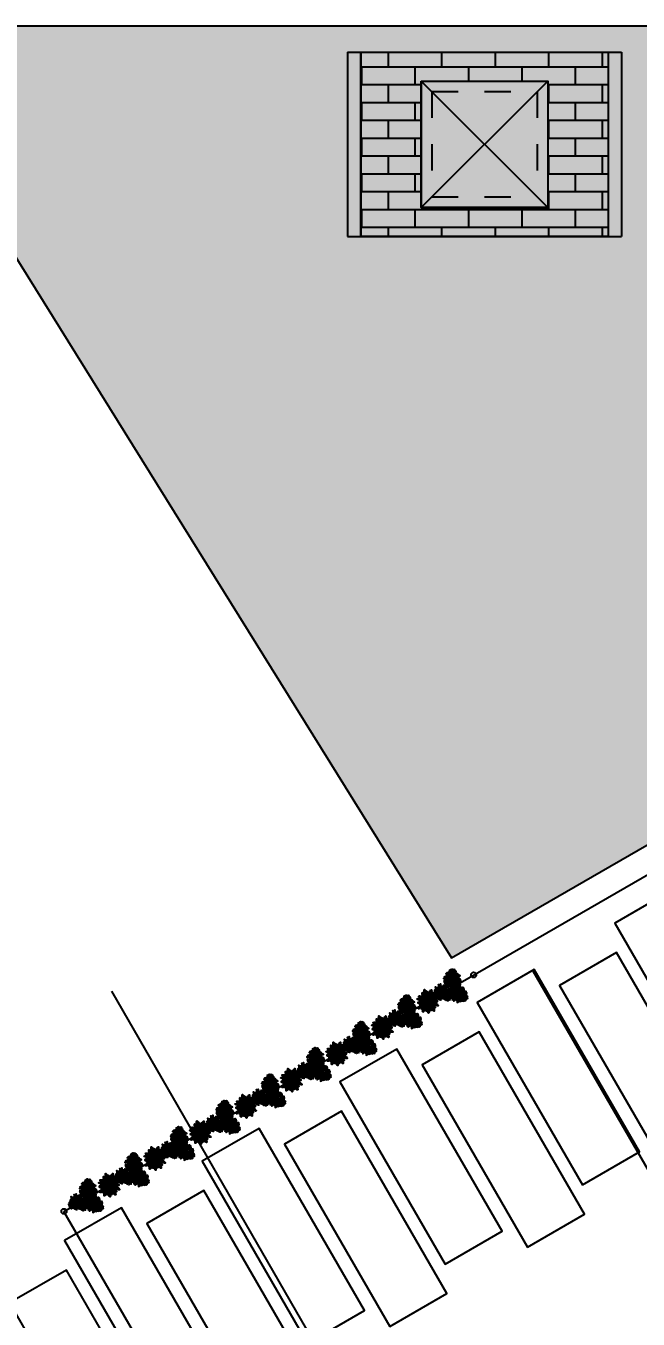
# Model space of a CAD drawing. Header units: metres. Extents: x 97 to 197, y 104 to 205.
# Drawn here: x 100.149 to 102.475, y 122.906 to 127.822 of the extents above; entities that cross this region are included whole.
import ezdxf

# ---------------------------------------------------------------- set-up
doc = ezdxf.new("R2010")
doc.units = ezdxf.units.M
for name, pattern in [('ACAD_ISO10W100', [18, 12, -3, 0, -3]), ('ACAD_ISO12W100', [21, 12, -3, 0, -3, 0, -3]), ('HIDDEN2', [0.1875, 0.125, -0.0625])]:
    doc.linetypes.add(name, pattern=pattern)
doc.layers.get('0').update_dxf_attribs({"plot": 0})
for name, color, linetype in [('1-ALV_CORTE', 5, 'Continuous'), ('10-PROJ_SUP', 2, 'ACAD_ISO12W100'), ('15-COTAS', 14, 'Continuous'), ('16-EIXOS', 253, 'ACAD_ISO10W100'), ('18-HATCH', 1, 'Continuous'), ('3-LAYOUT', 2, 'Continuous'), ('5-PISO', 1, 'Continuous'), ('6-VEGETAÇÃO', 104, 'Continuous'), ('7-PISO_INF', 253, 'Continuous')]:
    doc.layers.add(name, color=color, linetype=linetype)
doc.styles.get("Standard").update_dxf_attribs({"font": 'arial.ttf', "height": 2.5})
doc.dimstyles.new('COTA ANOTATIVA', dxfattribs={"dimtxt": 2.5, "dimasz": 2.5, "dimexe": 2, "dimexo": 1, "dimgap": 0.5, "dimtad": 1, "dimzin": 4, "dimdsep": 46, "dimtxsty": 'Standard', "dimblk": 'ARCHTICK', "dimcen": 1, "dimclrd": 256, "dimclre": 256, "dimclrt": 256, "dimazin": 0, "dimtfac": 1, "dimtofl": 0, "dimtmove": 1, "dimatfit": 3, "dimldrblk": 'DOT', "dimfxl": 2, "dimfxlon": 1, "dimtolj": 1, "dimtzin": 0, "dimarcsym": 0})

# ---------------------------------------------------------------- blocks, each defined once
blk = doc.blocks.new('*U83')
at = {"layer": '5-PISO', "ltscale": 0.1}
for points in [[(0.35, 0.025), (0.35, 0.275), (-0.45, 0.275), (-0.45, 0.025)], [(0.45, -0.275), (0.45, -0.025), (-0.35, -0.025), (-0.35, -0.275)]]:
    blk.add_lwpolyline(points, close=True, dxfattribs=at)
blk = doc.blocks.new('*U84')
at = {"layer": '5-PISO', "color": 0, "linetype": 'ByBlock', "lineweight": -2, "transparency": 16777216}
for p in [(0, 6.0341), (0, 5.4307), (0, 4.8273), (0, 4.2239), (0, 3.6205), (0, 3.0171), (0, 2.4137), (0, 1.8102), (0, 1.2068), (0, 0.6034), (0, 0)]:
    blk.add_blockref('*U83', p, dxfattribs=at)
blk = doc.blocks.new('*U85')
at = {"layer": '5-PISO', "ltscale": 0.1}
blk.add_circle((0.0563, 0), 0.01, dxfattribs=at)
blk = doc.blocks.new('*U86')
at = {"layer": '1-ALV_CORTE', "color": 0, "linetype": 'ByBlock', "lineweight": -2, "transparency": 16777216}
for p in [(0.4533, -3.7), (0.5531, -3.7), (0.6529, -3.7), (0.7527, -3.7), (0.8526, -3.7), (0.9524, -3.7), (1.0522, -3.7), (1.1521, -3.7), (1.2519, -3.7), (1.3517, -3.7), (1.4516, -3.7), (1.5514, -3.7), (1.6512, -3.7), (1.7511, -3.7), (1.8509, -3.7), (1.9507, -3.7), (2.0506, -3.7), (2.1504, -3.7), (2.2502, -3.7)]:
    blk.add_blockref('*U85', p, dxfattribs=at)
blk = doc.blocks.new('A$C5E6B4C6F')
at = {"layer": '6-VEGETAÇÃO', "color": 76}
for points in [[(0.357, 1.156, -2.032), (0.303, 1.302, -2.064), (0.415, 1.63, -2.175), (0.231, 1.292, -2.049)], [(0.595, 1.14, -2.069), (0.539, 1.339, -2.115), (0.629, 1.659, -2.22), (0.475, 1.345, -2.105)], [(0.708, 1.124, -2.084), (0.662, 1.376, -2.146), (0.747, 1.632, -2.233), (0.591, 1.377, -2.135)], [(1.482, 1.535, -2.067), (1.345, 1.656, -2.117), (1.097, 1.789, -2.205), (1.417, 1.703, -2.096)], [(1.557, 1.641, -2.048), (1.395, 1.82, -2.109), (1.136, 1.834, -2.194), (1.405, 1.9, -2.11)], [(1.207, 1.531, -0.981), (1.324, 1.574, -0.958), (1.424, 1.573, -1.089), (1.316, 1.62, -0.901)], [(1.617, 1.726, -2.033), (1.464, 1.918, -2.092), (1.33, 1.988, -2.139), (1.499, 1.959, -2.083)], [(1.395, 1.411, -2.091), (1.402, 1.411, -2.091), (1.64, 1.748, -2.031), (1.632, 1.748, -2.031)], [(1.678, 1.813, -2.089), (1.51, 1.965, -2.183), (1.405, 2.011, -2.201), (1.562, 1.992, -2.214)], [(1.556, 1.648, -2.048), (1.774, 1.585, -2.101), (1.908, 1.441, -2.163), (1.78, 1.66, -2.08)], [(1.721, 1.874, -2.146), (1.59, 2.021, -2.244), (1.711, 1.971, -2.224)], [(1.777, 1.953, -2.259), (1.674, 2.021, -2.303), (1.628, 2.076, -2.362), (1.733, 2.028, -2.352)], [(1.629, 1.743, -2.032), (1.782, 1.718, -2.064), (2.011, 1.456, -2.175), (1.809, 1.784, -2.049)], [(1.633, 1.748, -2.029), (1.64, 1.748, -2.029), (1.76, 1.917, -2.19), (1.752, 1.917, -2.19)], [(1.691, 1.821, -2.104), (1.846, 1.789, -2.2), (1.954, 1.636, -2.209), (1.866, 1.836, -2.236)], [(1.806, 1.994, -2.342), (1.736, 2.07, -2.421), (1.789, 2.063, -2.443)], [(1.752, 1.917, -2.19), (1.76, 1.917, -2.19), (1.824, 2.009, -2.376), (1.817, 2.009, -2.376)], [(1.778, 1.935, -2.243), (1.871, 1.881, -2.305), (1.934, 1.803, -2.299), (1.865, 1.938, -2.361)], [(1.807, 1.996, -2.35), (1.927, 1.923, -2.425), (1.888, 1.979, -2.436)], [(0.052, 1.184, -2.342), (0.02, 1.085, -2.421), (0, 1.135, -2.443)], [(0.049, 1.184, -2.35), (0.052, 1.325, -2.425), (0.023, 1.263, -2.436)], [(0.145, 1.176, -2.19), (0.152, 1.176, -2.19), (0.041, 1.186, -2.376), (0.033, 1.186, -2.376)], [(0.102, 1.18, -2.259), (0.094, 1.057, -2.303), (0.07, 0.989, -2.362), (0.058, 1.103, -2.352)], [(0.117, 1.189, -2.243), (0.117, 1.297, -2.305), (0.153, 1.391, -2.299), (0.07, 1.263, -2.361)], [(0.198, 1.171, -2.146), (0.136, 0.983, -2.244), (0.119, 1.114, -2.224)], [(0.351, 1.157, -2.029), (0.358, 1.157, -2.029), (0.152, 1.176, -2.19), (0.145, 1.176, -2.19)], [(0.259, 1.171, -2.104), (0.209, 1.321, -2.2), (0.288, 1.491, -2.209), (0.158, 1.315, -2.236)], [(0.272, 1.164, -2.089), (0.224, 0.942, -2.183), (0.237, 0.829, -2.201), (0.175, 0.974, -2.214)], [(0.379, 1.154, -2.033), (0.289, 0.926, -2.092), (0.295, 0.774, -2.139), (0.235, 0.936, -2.083)], [(0.481, 1.145, -2.048), (0.407, 0.915, -2.109), (0.525, 0.683, -2.194), (0.333, 0.884, -2.11)], [(0.762, 1.119, -2.091), (0.769, 1.119, -2.091), (0.359, 1.157, -2.031), (0.351, 1.157, -2.031)], [(0.475, 1.141, -2.048), (0.422, 1.361, -2.101), (0.479, 1.549, -2.163), (0.353, 1.329, -2.08)], [(0.611, 1.133, -2.067), (0.575, 0.954, -2.117), (0.583, 0.673, -2.205), (0.497, 0.993, -2.096)], [(0.796, 1.116, -2.149), (0.756, 1.287, -2.126), (0.781, 1.468, -2.215), (0.703, 1.281, -2.034)], [(1.196, 1.453, -1.072), (1.373, 1.5, -1.059), (1.421, 1.484, -1.129), (1.346, 1.542, -1.001)], [(1.502, 1.177, -1.5), (1.501, 1.373, -1.508), (1.382, 1.522, -1.658), (1.541, 1.415, -1.461)], [(1.395, 0.579, -2.067), (1.568, 0.638, -2.117), (1.807, 0.786, -2.205), (1.573, 0.551, -2.096)], [(1.426, 1.455, -2.084), (1.667, 1.369, -2.146), (1.847, 1.168, -2.233), (1.703, 1.43, -2.135)], [(1.496, 1.546, -2.069), (1.696, 1.494, -2.115), (1.929, 1.256, -2.22), (1.734, 1.547, -2.105)], [(1.567, 1.195, -1.421), (1.577, 1.394, -1.416), (1.543, 1.509, -1.462), (1.612, 1.399, -1.373)], [(1.582, 1.199, -1.406), (1.664, 1.106, -1.383), (1.707, 0.838, -1.514), (1.704, 1.13, -1.326)], [(1.652, 1.219, -1.388), (1.644, 1.403, -1.435), (1.609, 1.487, -1.463), (1.691, 1.394, -1.423)], [(1.354, 0.668, -2.084), (1.159, 0.502, -2.146), (0.894, 0.447, -2.233), (1.193, 0.441, -2.135)], [(1.397, 0.562, -2.069), (1.252, 0.414, -2.115), (0.93, 0.332, -2.22), (1.279, 0.356, -2.105)], [(1.502, 0.348, -2.032), (1.403, 0.228, -2.064), (1.062, 0.161, -2.175), (1.447, 0.171, -2.049)], [(1.456, 0.458, -2.048), (1.292, 0.302, -2.101), (1.1, 0.258, -2.163), (1.354, 0.259, -2.08)], [(1.538, 0.256, -2.104), (1.433, 0.138, -2.2), (1.246, 0.121, -2.209), (1.463, 0.097, -2.236)], [(1.331, 0.717, -2.091), (1.339, 0.717, -2.091), (1.511, 0.343, -2.031), (1.504, 0.343, -2.031)], [(1.593, 0.124, -2.243), (1.5, 0.07, -2.305), (1.4, 0.054, -2.299), (1.552, 0.046, -2.361)], [(1.449, 0.461, -2.048), (1.685, 0.512, -2.109), (1.827, 0.73, -2.194), (1.749, 0.463, -2.11)], [(1.492, 0.368, -2.033), (1.735, 0.404, -2.092), (1.863, 0.485, -2.139), (1.753, 0.353, -2.083)], [(1.504, 0.342, -2.029), (1.511, 0.342, -2.029), (1.598, 0.154, -2.19), (1.591, 0.154, -2.19)], [(1.631, 0.067, -2.35), (1.508, 0, -2.425), (1.576, 0.006, -2.436)], [(1.537, 0.27, -2.089), (1.753, 0.34, -2.183), (1.845, 0.408, -2.201), (1.75, 0.282, -2.214)], [(1.568, 0.203, -2.146), (1.762, 0.243, -2.244), (1.657, 0.163, -2.224)], [(1.591, 0.154, -2.19), (1.598, 0.154, -2.19), (1.645, 0.053, -2.376), (1.638, 0.053, -2.376)], [(1.609, 0.115, -2.259), (1.719, 0.17, -2.303), (1.79, 0.183, -2.362), (1.697, 0.116, -2.352)], [(1.63, 0.07, -2.342), (1.731, 0.092, -2.421), (1.698, 0.049, -2.443)]]:
    blk.add_3dface(points, dxfattribs=at)
at = {"layer": '6-VEGETAÇÃO'}
for points in [[(1.199, 1.449, -1.075), (1.016, 1.518, -1.083), (0.994, 1.522, -1.233), (1.09, 1.57, -1.036)], [(1.206, 1.516, -0.996), (1.024, 1.596, -0.991), (1.003, 1.606, -1.037), (1.032, 1.631, -0.948)], [(1.214, 1.604, -0.963), (1.039, 1.663, -1.01), (1.047, 1.66, -1.038), (1.065, 1.703, -0.998)], [(1.372, 1.379, -2.153), (1.289, 1.475, -2.153), (1.073, 1.642, -2.248), (1.268, 1.547, -2.101)], [(1.23, 1.762, -0.967), (1.133, 1.78, -1), (1.08, 1.812, -1.029), (1.171, 1.816, -1.007)], [(1.41, 1.433, -2.085), (1.238, 1.599, -2.149), (1.14, 1.664, -2.184), (1.367, 1.566, -2.106)], [(1.235, 1.816, -0.991), (1.158, 1.859, -1.031), (1.199, 1.877, -1.03)], [(1.208, 1.535, -0.975), (1.215, 1.535, -0.975), (1.233, 1.716, -0.948), (1.226, 1.716, -0.948)], [(1.22, 1.616, -0.965), (1.342, 1.671, -0.989), (1.417, 1.659, -1.037), (1.338, 1.715, -0.98)], [(1.226, 1.716, -0.948), (1.233, 1.716, -0.948), (1.245, 1.837, -1.002), (1.238, 1.837, -1.002)], [(1.237, 1.748, -0.966), (1.325, 1.761, -1.002), (1.351, 1.746, -1.016), (1.299, 1.807, -1.012)], [(0.673, 0.657, -1.391), (0.599, 0.707, -1.427), (0.563, 0.778, -1.441), (0.587, 0.655, -1.437)], [(0.841, 0.796, -1.406), (0.726, 0.843, -1.383), (0.569, 1.065, -1.514), (0.701, 0.804, -1.326)], [(0.775, 0.742, -1.39), (0.647, 0.784, -1.414), (0.584, 0.917, -1.462), (0.621, 0.749, -1.405)], [(0.735, 1.122, -2.085), (0.678, 0.89, -2.149), (0.67, 0.773, -2.184), (0.642, 1.017, -2.106)], [(0.955, 0.903, -1.59), (0.806, 0.977, -1.573), (0.644, 1.183, -1.686), (0.774, 0.949, -1.523)], [(0.903, 0.846, -1.497), (0.741, 0.931, -1.484), (0.648, 1.055, -1.554), (0.731, 0.882, -1.426)], [(0.839, 0.794, -1.4), (0.846, 0.794, -1.4), (0.71, 0.672, -1.373), (0.703, 0.672, -1.373)], [(0.801, 1.116, -2.153), (0.759, 0.996, -2.153), (0.723, 0.725, -2.248), (0.708, 0.941, -2.101)], [(1.014, 0.95, -1.677), (0.836, 1.056, -1.674), (0.712, 1.227, -1.775), (0.805, 1.022, -1.619)], [(1.072, 1.091, -2.61), (1.08, 1.091, -2.61), (0.769, 1.119, -2.09), (0.762, 1.119, -2.09)], [(0.881, 1.108, -2.288), (0.835, 1.005, -2.271), (0.803, 0.803, -2.333), (0.797, 1.025, -2.198)], [(0.876, 1.104, -2.283), (0.841, 1.252, -2.262), (0.872, 1.481, -2.373), (0.804, 1.331, -2.219)], [(1.048, 0.981, -1.78), (0.935, 1.058, -1.728), (0.826, 1.156, -1.795), (0.93, 1.042, -1.629)], [(1.069, 0.994, -1.927), (0.971, 1.061, -1.881), (0.833, 1.185, -1.964), (0.915, 1.092, -1.822)], [(1.041, 0.974, -1.717), (1.049, 0.974, -1.717), (0.846, 0.794, -1.401), (0.839, 0.794, -1.401)], [(0.853, 0.806, -1.421), (0.932, 0.624, -1.416), (1.014, 0.536, -1.462), (0.903, 0.604, -1.373)], [(0.954, 1.101, -2.41), (0.9, 0.999, -2.381), (0.862, 0.841, -2.408), (0.863, 1.008, -2.316)], [(0.949, 1.102, -2.406), (0.922, 1.223, -2.391), (0.948, 1.371, -2.474), (0.888, 1.232, -2.335)], [(0.903, 0.851, -1.5), (0.99, 0.676, -1.508), (1.164, 0.595, -1.658), (0.973, 0.621, -1.461)], [(1.082, 1.011, -2.061), (1.002, 1.066, -2.026), (0.914, 1.148, -2.092), (0.991, 1.062, -1.964)], [(1.191, 1.364, -1.175), (1.049, 1.403, -1.197), (0.924, 1.423, -1.28), (1.079, 1.451, -1.128)], [(1.18, 1.253, -1.362), (1.084, 1.284, -1.342), (0.937, 1.329, -1.4), (1.039, 1.307, -1.275)], [(1.287, 0.824, -2.283), (1.176, 0.719, -2.262), (0.963, 0.632, -2.373), (1.127, 0.648, -2.219)], [(0.967, 0.908, -1.6), (1.045, 0.782, -1.622), (1.195, 0.618, -1.705), (0.99, 0.768, -1.553)], [(1.183, 1.282, -1.27), (0.999, 1.341, -1.291), (0.973, 1.349, -1.318), (1.1, 1.353, -1.229)], [(1.178, 1.229, -1.509), (1.095, 1.259, -1.473), (1.001, 1.293, -1.507), (1.108, 1.268, -1.395)], [(1.252, 0.888, -2.406), (1.161, 0.804, -2.391), (1.019, 0.752, -2.474), (1.171, 0.77, -2.335)], [(1.028, 0.962, -1.695), (1.124, 0.795, -1.716), (1.182, 0.721, -1.743), (1.041, 0.854, -1.654)], [(1.175, 1.208, -1.643), (1.093, 1.24, -1.593), (1.034, 1.269, -1.595), (1.098, 1.25, -1.522)], [(1.109, 1.035, -2.285), (1.117, 1.035, -2.285), (1.049, 0.974, -1.717), (1.041, 0.974, -1.717)], [(1.05, 0.982, -1.787), (1.1, 0.895, -1.767), (1.222, 0.711, -1.825), (1.117, 0.847, -1.7)], [(1.068, 0.998, -1.934), (1.109, 0.92, -1.898), (1.199, 0.782, -1.932), (1.093, 0.923, -1.82)], [(1.072, 1.091, -2.61), (1.08, 1.091, -2.61), (1.17, 1.082, -3.235), (1.163, 1.082, -3.235)], [(1.084, 1.012, -2.068), (1.123, 0.933, -2.018), (1.192, 0.821, -2.02), (1.112, 0.929, -1.947)], [(1.325, 1.313, -2.288), (1.259, 1.405, -2.271), (1.1, 1.534, -2.333), (1.296, 1.428, -2.198)], [(1.283, 1.253, -2.41), (1.221, 1.351, -2.381), (1.104, 1.463, -2.408), (1.248, 1.379, -2.316)], [(1.109, 1.035, -2.285), (1.117, 1.035, -2.285), (1.172, 1.084, -2.985), (1.164, 1.084, -2.985)], [(1.215, 1.156, -2.61), (1.222, 1.156, -2.61), (1.17, 1.082, -3.235), (1.163, 1.082, -3.235)], [(1.2, 1, -2.61), (1.208, 1, -2.61), (1.17, 1.082, -3.235), (1.163, 1.082, -3.235)], [(1.236, 1.104, -2.285), (1.243, 1.104, -2.285), (1.172, 1.084, -2.985), (1.164, 1.084, -2.985)], [(1.172, 1.174, -1.86), (1.18, 1.174, -1.86), (1.172, 1.1, -2.56), (1.165, 1.1, -2.56)], [(1.172, 1.174, -1.86), (1.18, 1.174, -1.86), (1.189, 1.265, -1.292), (1.181, 1.265, -1.292)], [(1.174, 1.231, -1.502), (1.225, 1.249, -1.456), (1.41, 1.25, -1.539), (1.287, 1.263, -1.397)], [(1.176, 1.21, -1.636), (1.205, 1.224, -1.601), (1.326, 1.223, -1.667), (1.211, 1.234, -1.539)], [(1.18, 1.255, -1.355), (1.249, 1.275, -1.303), (1.396, 1.276, -1.37), (1.242, 1.29, -1.204)], [(1.181, 1.265, -1.292), (1.189, 1.265, -1.292), (1.215, 1.535, -0.976), (1.208, 1.535, -0.976)], [(1.185, 1.3, -1.252), (1.387, 1.343, -1.249), (1.49, 1.314, -1.35), (1.387, 1.39, -1.194)], [(1.196, 1.375, -1.165), (1.356, 1.422, -1.148), (1.511, 1.392, -1.261), (1.36, 1.464, -1.098)], [(1.2, 1, -2.61), (1.208, 1, -2.61), (1.339, 0.717, -2.09), (1.331, 0.717, -2.09)], [(1.215, 1.156, -2.61), (1.222, 1.156, -2.61), (1.402, 1.411, -2.09), (1.395, 1.411, -2.09)], [(1.236, 1.104, -2.285), (1.243, 1.104, -2.285), (1.331, 1.128, -1.717), (1.324, 1.128, -1.717)], [(1.25, 0.893, -2.41), (1.366, 0.897, -2.381), (1.522, 0.943, -2.408), (1.377, 0.861, -2.316)], [(1.269, 1.113, -2.068), (1.269, 1.202, -2.018), (1.257, 1.332, -2.02), (1.28, 1.2, -1.947)], [(1.289, 1.119, -1.934), (1.287, 1.207, -1.898), (1.267, 1.371, -1.932), (1.3, 1.197, -1.82)], [(1.271, 1.114, -2.061), (1.318, 1.029, -2.026), (1.361, 0.916, -2.092), (1.33, 1.027, -1.964)], [(1.312, 1.125, -1.787), (1.306, 1.226, -1.767), (1.278, 1.444, -1.825), (1.313, 1.276, -1.7)], [(1.281, 0.826, -2.288), (1.393, 0.838, -2.271), (1.584, 0.911, -2.333), (1.395, 0.794, -2.198)], [(1.286, 1.257, -2.406), (1.405, 1.22, -2.391), (1.52, 1.124, -2.474), (1.429, 1.246, -2.335)], [(1.29, 1.123, -1.927), (1.348, 1.019, -1.881), (1.417, 0.847, -1.964), (1.384, 0.967, -1.822)], [(1.341, 1.133, -1.695), (1.329, 1.325, -1.716), (1.31, 1.418, -1.743), (1.377, 1.236, -1.654)], [(1.315, 1.126, -1.78), (1.381, 1.006, -1.728), (1.435, 0.87, -1.795), (1.393, 1.018, -1.629)], [(1.315, 0.753, -2.153), (1.439, 0.777, -2.153), (1.692, 0.881, -2.248), (1.512, 0.759, -2.101)], [(1.324, 1.32, -2.283), (1.47, 1.276, -2.262), (1.653, 1.135, -2.373), (1.557, 1.269, -2.219)], [(1.324, 1.128, -1.717), (1.331, 1.128, -1.717), (1.593, 1.2, -1.401), (1.585, 1.2, -1.401)], [(1.343, 0.692, -2.085), (1.572, 0.759, -2.149), (1.677, 0.811, -2.184), (1.479, 0.664, -2.106)], [(1.42, 1.155, -1.6), (1.405, 1.302, -1.622), (1.344, 1.516, -1.705), (1.461, 1.291, -1.553)], [(1.358, 1.138, -1.677), (1.471, 0.964, -1.674), (1.506, 0.756, -1.775), (1.514, 0.981, -1.619)], [(1.375, 1.383, -2.149), (1.543, 1.333, -2.126), (1.687, 1.221, -2.215), (1.565, 1.381, -2.034)], [(1.432, 1.154, -1.59), (1.533, 1.021, -1.573), (1.587, 0.765, -1.686), (1.574, 1.032, -1.523)], [(1.505, 1.182, -1.497), (1.612, 1.034, -1.484), (1.64, 0.882, -1.554), (1.642, 1.074, -1.426)], [(1.585, 1.2, -1.4), (1.593, 1.2, -1.4), (1.768, 1.249, -1.373), (1.761, 1.249, -1.373)], [(1.666, 1.218, -1.39), (1.761, 1.124, -1.414), (1.759, 0.977, -1.462), (1.801, 1.144, -1.405)], [(1.715, 1.236, -1.379), (1.726, 1.399, -1.416), (1.768, 1.304, -1.384)], [(1.761, 1.249, -1.373), (1.768, 1.249, -1.373), (1.886, 1.281, -1.427), (1.878, 1.281, -1.427)], [(1.805, 1.261, -1.392), (1.787, 1.358, -1.425), (1.798, 1.419, -1.454), (1.834, 1.335, -1.432)], [(1.795, 1.249, -1.391), (1.838, 1.172, -1.427), (1.839, 1.092, -1.441), (1.872, 1.213, -1.437)], [(1.858, 1.276, -1.416), (1.87, 1.363, -1.456), (1.902, 1.332, -1.455)], [(1.862, 1.277, -1.42), (1.915, 1.175, -1.465), (1.92, 1.23, -1.458)], [(0.625, 0.603, -1.42), (0.532, 0.67, -1.465), (0.552, 0.619, -1.458)], [(0.703, 0.673, -1.373), (0.71, 0.673, -1.373), (0.619, 0.591, -1.427), (0.612, 0.591, -1.427)], [(0.628, 0.605, -1.416), (0.656, 0.522, -1.456), (0.614, 0.535, -1.455)], [(0.668, 0.642, -1.392), (0.728, 0.563, -1.425), (0.745, 0.503, -1.454), (0.675, 0.562, -1.432)], [(0.738, 0.704, -1.379), (0.8, 0.553, -1.416), (0.721, 0.619, -1.384)], [(0.787, 0.747, -1.388), (0.876, 0.585, -1.435), (0.944, 0.526, -1.463), (0.829, 0.573, -1.423)], [(1.317, 0.748, -2.149), (1.189, 0.628, -2.126), (1.02, 0.559, -2.215), (1.22, 0.585, -2.034)]]:
    blk.add_3dface(points, dxfattribs=at)
blk = doc.blocks.new('A$C67B00017')
at = {"layer": '6-VEGETAÇÃO', "color": 153}
for p, q in [((0.3, 1.71), (0.23, 1.68)), ((0.26, 1.79), (0.29, 1.73)), ((0.35, 1.67), (0.27, 1.63)), ((0.31, 1.78), (0.36, 1.69)), ((0.42, 1.62), (0.31, 1.58)), ((0.33, 1.49), (0.38, 1.43)), ((0.4, 1.39), (0.33, 1.34)), ((0.46, 1.59), (0.35, 1.54)), ((0.37, 1.75), (0.43, 1.64)), ((0.48, 1.36), (0.38, 1.3)), ((0.4, 1.49), (0.48, 1.39)), ((0.45, 1.7), (0.47, 1.6)), ((0.57, 1.32), (0.45, 1.24)), ((0.48, 1.47), (0.58, 1.34)), ((0.5, 1.63), (0.49, 1.57)), ((0.6, 1.72), (0.51, 1.72)), ((0.64, 1.29), (0.51, 1.2)), ((0.53, 1.58), (0.53, 1.55)), ((0.66, 1.66), (0.54, 1.65)), ((0.72, 1.58), (0.57, 1.56)), ((0.58, 1.84), (0.6, 1.76)), ((0.66, 2.05), (0.59, 2.06)), ((0.59, 1.43), (0.64, 1.31)), ((0.69, 1.99), (0.6, 2)), ((0.72, 1.91), (0.61, 1.93)), ((0.76, 1.52), (0.61, 1.5)), ((0.74, 1.86), (0.62, 1.87)), ((0.65, 1.81), (0.67, 1.68)), ((0.66, 2.14), (0.66, 2.08)), ((0.78, 1.48), (0.68, 1.45)), ((0.68, 1.36), (0.68, 1.28)), ((0.7, 2.1), (0.7, 2)), ((0.71, 1.75), (0.74, 1.59)), ((0.73, 1.3), (0.73, 1.26)), ((0.74, 2.05), (0.74, 1.92)), ((0.81, 1.43), (0.74, 1.41)), ((0.79, 1.97), (0.75, 1.87)), ((0.8, 1.88), (0.77, 1.84)), ((0.78, 1.66), (0.77, 1.53)), ((0.8, 1.82), (0.78, 1.8)), ((0.83, 1.56), (0.8, 1.49)), ((0.96, 1.73), (0.82, 1.78)), ((0.97, 1.66), (0.82, 1.71)), ((0.88, 1.41), (0.82, 1.4)), ((0.94, 1.83), (0.83, 1.88)), ((0.84, 1.48), (0.83, 1.45)), ((0.93, 1.91), (0.84, 1.95)), ((0.91, 1.37), (0.84, 1.36)), ((0.94, 1.31), (0.85, 1.31)), ((0.87, 1.48), (0.88, 1.43)), ((0.97, 1.27), (0.87, 1.27)), ((0.91, 1.46), (0.92, 1.38)), ((0.96, 2.03), (0.94, 1.95)), ((0.94, 1.42), (0.96, 1.32)), ((1, 1.97), (0.97, 1.84)), ((1.03, 1.89), (0.98, 1.74)), ((1.06, 1.77), (0.98, 1.67)), ((0.99, 1.36), (0.98, 1.28)), ((1.05, 1.66), (0.99, 1.62)), ((1.02, 1.59), (0.99, 1.56)), ((1.01, 1.3), (0.99, 1.26)), ((1.09, 1.37), (1.01, 1.42)), ((1.12, 1.97), (1.02, 2.04)), ((1.09, 1.41), (1.02, 1.47)), ((1.13, 2.03), (1.03, 2.09)), ((1.1, 1.47), (1.05, 1.52)), ((1.13, 2.11), (1.06, 2.16)), ((1.13, 2.17), (1.07, 2.22)), ((1.11, 1.53), (1.07, 1.56)), ((1.11, 1.32), (1.08, 1.31)), ((1.13, 1.36), (1.09, 1.34)), ((1.16, 1.42), (1.1, 1.37)), ((1.17, 1.49), (1.11, 1.41)), ((1.15, 1.91), (1.12, 1.89)), ((1.15, 1.59), (1.12, 1.54)), ((1.16, 1.54), (1.12, 1.48)), ((1.21, 2.04), (1.13, 1.97)), ((1.18, 1.96), (1.13, 1.94)), ((1.21, 2.14), (1.14, 2.03)), ((1.14, 1.81), (1.21, 1.69)), ((1.18, 2.25), (1.15, 2.2)), ((1.2, 2.2), (1.15, 2.11)), ((1.15, 1.69), (1.2, 1.65)), ((1.16, 1.62), (1.19, 1.59)), ((1.17, 1.92), (1.21, 1.76)), ((1.2, 1.99), (1.23, 1.87)), ((1.22, 1.68), (1.37, 1.73)), ((1.23, 1.76), (1.37, 1.8)), ((1.24, 2.05), (1.26, 1.97)), ((1.25, 1.86), (1.37, 1.9)), ((1.28, 1.94), (1.36, 1.97)), ((1.28, 1.5), (1.29, 1.46)), ((1.3, 1.57), (1.33, 1.5)), ((1.31, 1.44), (1.37, 1.42)), ((1.34, 1.49), (1.44, 1.45)), ((1.36, 1.67), (1.36, 1.54)), ((1.37, 1.53), (1.52, 1.49)), ((1.44, 1.76), (1.4, 1.6)), ((1.41, 1.58), (1.56, 1.55)), ((1.48, 1.9), (1.42, 2)), ((1.48, 1.83), (1.45, 1.83)), ((1.51, 1.94), (1.46, 2.04)), ((1.51, 1.8), (1.47, 1.68)), ((1.53, 1.86), (1.48, 1.86)), ((1.48, 1.66), (1.6, 1.64)), ((1.6, 1.92), (1.5, 1.89)), ((1.56, 2.01), (1.51, 2.09)), ((1.51, 1.41), (1.52, 1.37)), ((1.64, 2), (1.53, 1.94)), ((1.53, 1.35), (1.59, 1.32)), ((1.54, 1.72), (1.63, 1.7)), ((1.54, 1.48), (1.55, 1.41)), ((1.59, 2.07), (1.55, 2.14)), ((1.57, 1.83), (1.55, 1.76)), ((1.57, 1.4), (1.66, 1.34)), ((1.66, 2.07), (1.58, 2.01)), ((1.6, 1.57), (1.59, 1.44)), ((1.6, 1.43), (1.74, 1.38)), ((1.67, 2.12), (1.61, 2.09)), ((1.69, 1.65), (1.64, 1.5)), ((1.65, 1.48), (1.79, 1.43)), ((1.77, 1.69), (1.72, 1.57)), ((1.73, 1.55), (1.84, 1.51)), ((1.75, 1.27), (1.73, 1.29)), ((1.81, 1.25), (1.77, 1.3)), ((1.79, 1.6), (1.88, 1.57)), ((1.84, 1.71), (1.8, 1.63)), ((1.8, 1.31), (1.84, 1.43)), ((1.89, 1.25), (1.8, 1.3)), ((1.85, 1.32), (1.89, 1.43)), ((1.98, 1.27), (1.86, 1.3)), ((1.94, 1.34), (1.96, 1.43)), ((2.04, 1.3), (1.94, 1.32)), ((2, 1.36), (2.02, 1.42)), ((2.09, 1.33), (2.03, 1.35)), ((0.09, 1.2), (0.15, 1.17)), ((0.17, 1.15), (0.13, 1.1)), ((0.15, 1.22), (0.23, 1.17)), ((0.24, 1.15), (0.18, 1.07)), ((0.21, 1.23), (0.32, 1.16)), ((0.32, 1.14), (0.25, 1.05)), ((0.3, 1.22), (0.37, 1.14)), ((0.37, 1.13), (0.3, 1.03)), ((0.43, 0.86), (0.35, 0.9)), ((0.37, 0.76), (0.42, 0.82)), ((0.39, 1.19), (0.41, 1.14)), ((0.51, 0.9), (0.4, 0.95)), ((0.44, 1.16), (0.45, 1.13)), ((0.44, 0.77), (0.51, 0.87)), ((0.6, 0.95), (0.47, 1.02)), ((0.48, 0.6), (0.56, 0.62)), ((0.51, 0.66), (0.64, 0.69)), ((0.66, 0.99), (0.52, 1.07)), ((0.52, 0.79), (0.61, 0.93)), ((0.57, 0.73), (0.73, 0.75)), ((0.68, 1.26), (0.6, 1.19)), ((0.6, 0.62), (0.6, 0.53)), ((0.69, 1.02), (0.61, 1.09)), ((0.62, 0.85), (0.66, 0.97)), ((0.66, 0.8), (0.79, 0.79)), ((0.66, 0.67), (0.67, 0.56)), ((0.73, 0.25), (0.66, 0.24)), ((0.78, 0.39), (0.67, 0.37)), ((0.76, 0.31), (0.67, 0.3)), ((0.73, 1.24), (0.68, 1.19)), ((0.74, 1.05), (0.68, 1.09)), ((0.8, 0.44), (0.68, 0.42)), ((0.7, 0.93), (0.7, 1)), ((0.75, 0.99), (0.74, 1.03)), ((0.74, 0.74), (0.76, 0.59)), ((0.74, 0.16), (0.74, 0.22)), ((0.76, 0.84), (0.83, 0.82)), ((0.78, 0.2), (0.77, 0.3)), ((0.85, 0.96), (0.8, 0.97)), ((0.8, 0.78), (0.82, 0.63)), ((0.82, 0.26), (0.8, 0.38)), ((0.85, 0.34), (0.81, 0.44)), ((0.89, 1), (0.82, 1.01)), ((0.86, 0.43), (0.82, 0.47)), ((0.85, 0.49), (0.83, 0.51)), ((0.93, 1.05), (0.84, 1.06)), ((0.84, 0.89), (0.85, 0.94)), ((0.84, 0.86), (0.87, 0.85)), ((0.84, 0.8), (0.87, 0.7)), ((0.96, 1.08), (0.87, 1.1)), ((0.88, 0.91), (0.9, 0.98)), ((0.89, 0.83), (0.91, 0.76)), ((1.04, 0.66), (0.91, 0.58)), ((0.92, 0.94), (0.94, 1.04)), ((1.04, 0.59), (0.92, 0.51)), ((1.05, 0.48), (0.94, 0.42)), ((0.97, 0.99), (0.96, 1.07)), ((1.04, 0.4), (0.96, 0.35)), ((1, 1.05), (0.98, 1.1)), ((1.01, 1.1), (1, 1.12)), ((1.02, 1.25), (1.01, 1.23)), ((1.05, 1.04), (1.09, 1.07)), ((1.05, 0.97), (1.09, 1.04)), ((1.09, 0.74), (1.05, 0.76)), ((1.06, 0.9), (1.09, 0.99)), ((1.12, 0.67), (1.06, 0.7)), ((1.15, 0.56), (1.06, 0.65)), ((1.09, 0.29), (1.06, 0.37)), ((1.07, 1.08), (1.09, 1.1)), ((1.14, 0.44), (1.07, 0.58)), ((1.12, 0.36), (1.07, 0.47)), ((1.08, 0.85), (1.1, 0.93)), ((1.1, 1.04), (1.19, 1.01)), ((1.11, 1), (1.19, 0.96)), ((1.11, 0.81), (1.12, 0.86)), ((1.12, 0.93), (1.19, 0.91)), ((1.13, 0.88), (1.18, 0.86)), ((1.17, 0.29), (1.24, 0.37)), ((1.19, 1.15), (1.18, 1.17)), ((1.18, 0.2), (1.23, 0.31)), ((1.19, 0.38), (1.24, 0.41)), ((1.19, 0.14), (1.23, 0.23)), ((1.22, 1.12), (1.21, 1.16)), ((1.21, 0.43), (1.24, 0.45)), ((1.22, 0.09), (1.24, 0.14)), ((1.23, 0.72), (1.25, 0.76)), ((1.24, 1.16), (1.31, 1.23)), ((1.28, 1.08), (1.24, 1.15)), ((1.25, 0.65), (1.28, 0.72)), ((1.25, 0.37), (1.36, 0.32)), ((1.25, 0.32), (1.35, 0.26)), ((1.25, 0.23), (1.33, 0.19)), ((1.26, 0.78), (1.33, 0.8)), ((1.26, 0.17), (1.32, 0.13)), ((1.3, 0.73), (1.4, 0.76)), ((1.3, 0.55), (1.31, 0.68)), ((1.32, 0.69), (1.47, 0.71)), ((1.34, 1.13), (1.4, 1.17)), ((1.4, 1.06), (1.34, 1.11)), ((1.37, 0.46), (1.34, 0.62)), ((1.36, 0.63), (1.51, 0.65)), ((1.39, 1.11), (1.44, 1.15)), ((1.44, 1.06), (1.41, 1.1)), ((1.44, 0.41), (1.41, 0.53)), ((1.43, 0.55), (1.54, 0.57)), ((1.48, 0.49), (1.57, 0.5)), ((1.5, 0.37), (1.48, 0.45)), ((1.52, 0.95), (1.49, 0.92)), ((1.6, 0.95), (1.54, 0.91)), ((1.58, 1.08), (1.57, 1.11)), ((1.58, 0.88), (1.59, 0.72)), ((1.71, 0.93), (1.59, 0.89)), ((1.61, 0.59), (1.62, 0.62)), ((1.65, 1.04), (1.62, 1.1)), ((1.62, 0.53), (1.64, 0.58)), ((1.64, 0.85), (1.66, 0.7)), ((1.82, 0.88), (1.65, 0.87)), ((1.65, 0.45), (1.66, 0.55)), ((1.66, 1.12), (1.75, 1.24)), ((1.76, 1), (1.67, 1.1)), ((1.67, 0.56), (1.79, 0.57)), ((1.71, 0.38), (1.69, 0.5)), ((1.7, 0.52), (1.82, 0.53)), ((1.74, 1.11), (1.82, 1.23)), ((1.88, 1), (1.74, 1.08)), ((1.74, 0.81), (1.75, 0.69)), ((1.76, 0.33), (1.74, 0.43)), ((1.75, 0.45), (1.84, 0.46)), ((1.88, 0.83), (1.76, 0.83)), ((1.79, 0.4), (1.86, 0.4)), ((1.8, 0.31), (1.79, 0.37)), ((1.81, 0.77), (1.83, 0.68)), ((1.84, 1.1), (1.9, 1.2)), ((1.96, 1.02), (1.85, 1.08)), ((1.93, 0.78), (1.85, 0.78)), ((1.92, 1.1), (1.98, 1.18)), ((2.03, 1.04), (1.95, 1.08))]:
    blk.add_line(p, q, dxfattribs=at)
at = {"layer": '6-VEGETAÇÃO', "color": 210}
blk.add_line((1.13, 1.24), (1.25, 1.34), dxfattribs=at)
at = {"layer": '6-VEGETAÇÃO', "color": 253}
for p, q in [((1.28, 1.15), (1.35, 1.21)), ((1.35, 1.06), (1.28, 1.13))]:
    blk.add_line(p, q, dxfattribs=at)
at = {"layer": '6-VEGETAÇÃO', "color": 153}
for points in [[(0.56, 1.49), (0.38, 1.52), (0.17, 1.75), (0.15, 1.78), (0.39, 1.76), (0.56, 1.54), (0.59, 1.48)], [(0.79, 1.2), (0.56, 1.18), (0.23, 1.42), (0.2, 1.44), (0.5, 1.49), (0.77, 1.25), (0.83, 1.19)], [(0.56, 1.5), (0.37, 1.67), (0.17, 1.79)], [(0.22, 1.75), (0.19, 1.74)], [(0.23, 1.77), (0.22, 1.79)], [(0.79, 1.22), (0.5, 1.37), (0.23, 1.46)], [(0.29, 1.43), (0.26, 1.41)], [(0.3, 1.45), (0.28, 1.48)], [(0.84, 1.37), (0.64, 1.46), (0.46, 1.83), (0.45, 1.86), (0.73, 1.76), (0.86, 1.42), (0.89, 1.34)], [(0.85, 1.38), (0.68, 1.65), (0.48, 1.87)], [(0.52, 1.81), (0.49, 1.81)], [(0.55, 1.82), (0.54, 1.86)], [(0.78, 1.73), (0.64, 1.84), (0.57, 2.15), (0.56, 2.18), (0.76, 2.05), (0.8, 1.77), (0.81, 1.71)], [(0.61, 2.13), (0.58, 2.13)], [(0.79, 1.74), (0.7, 1.98), (0.59, 2.18)], [(0.63, 2.13), (0.63, 2.16)], [(0.97, 1.48), (0.83, 1.67), (0.85, 2.07), (0.86, 2.11), (1.06, 1.88), (1.01, 1.53), (1, 1.44)], [(1.02, 1.19), (0.92, 1.36), (0.81, 1.5)], [(0.83, 1.46), (0.81, 1.46)], [(0.84, 1.47), (0.84, 1.49)], [(0.9, 2.03), (0.87, 2.04)], [(0.99, 1.5), (0.96, 1.81), (0.88, 2.1)], [(0.92, 2.03), (0.93, 2.06)], [(1.09, 1.84), (1.02, 2), (1.1, 2.31), (1.11, 2.33), (1.23, 2.13), (1.13, 1.86), (1.11, 1.8)], [(1.07, 1.27), (1.11, 1.46), (1.12, 1.64)], [(1.21, 1.51), (1.36, 1.69), (1.36, 2.09), (1.35, 2.13), (1.14, 1.91), (1.17, 1.56), (1.18, 1.47)], [(1.11, 1.6), (1.09, 1.61)], [(1.11, 1.84), (1.14, 2.09), (1.13, 2.32)], [(1.13, 2.26), (1.11, 2.28)], [(1.12, 1.59), (1.14, 1.61)], [(1.15, 2.26), (1.16, 2.29)], [(1.2, 1.52), (1.24, 1.84), (1.32, 2.12)], [(1.27, 1.38), (1.48, 1.46), (1.69, 1.81), (1.7, 1.84), (1.41, 1.76), (1.26, 1.44), (1.22, 1.36)], [(1.26, 1.4), (1.46, 1.65), (1.67, 1.85)], [(1.4, 1.79), (1.41, 1.97), (1.62, 2.21), (1.64, 2.22), (1.65, 1.99), (1.45, 1.79), (1.39, 1.75)], [(1.41, 1.79), (1.56, 2), (1.65, 2.2)], [(1.48, 1.3), (1.71, 1.35), (1.95, 1.67), (1.97, 1.7), (1.67, 1.66), (1.48, 1.36), (1.44, 1.28)], [(1.48, 1.32), (1.7, 1.54), (1.94, 1.71)], [(1.62, 2.15), (1.61, 2.18)], [(1.61, 1.81), (1.62, 1.85)], [(1.63, 1.8), (1.66, 1.79)], [(1.66, 1.3), (1.8, 1.42), (2.12, 1.42), (2.15, 1.42), (1.98, 1.25), (1.7, 1.27), (1.63, 1.28)], [(1.64, 2.14), (1.66, 2.16)], [(1.67, 1.29), (1.92, 1.33), (2.14, 1.4)], [(1.87, 1.68), (1.89, 1.71)], [(1.89, 1.66), (1.92, 1.65)], [(2.08, 1.38), (2.09, 1.41)], [(2.09, 1.37), (2.11, 1.36)], [(0.51, 1.1), (0.34, 1.03), (0.03, 1.13), (0.01, 1.14), (0.22, 1.24), (0.48, 1.14), (0.54, 1.11)], [(0.5, 1.11), (0.25, 1.15), (0.02, 1.16)], [(0.09, 1.17), (0.06, 1.18)], [(0.08, 1.15), (0.06, 1.13)], [(0.79, 1.1), (0.56, 1.09), (0.26, 0.81), (0.24, 0.79), (0.54, 0.78), (0.78, 1.04), (0.84, 1.11)], [(0.79, 1.08), (0.53, 0.9), (0.27, 0.77)], [(0.33, 0.81), (0.3, 0.83)], [(0.34, 0.79), (0.32, 0.76)], [(0.95, 0.86), (0.86, 0.65), (0.49, 0.48), (0.46, 0.47), (0.56, 0.75), (0.89, 0.88), (0.98, 0.91)], [(0.93, 0.87), (0.67, 0.7), (0.46, 0.5)], [(0.5, 0.56), (0.46, 0.55)], [(0.51, 0.54), (0.52, 0.51)], [(0.83, 0.58), (0.7, 0.46), (0.65, 0.14), (0.65, 0.11), (0.84, 0.26), (0.86, 0.54), (0.86, 0.61)], [(0.84, 0.57), (0.77, 0.33), (0.67, 0.12)], [(0.69, 0.17), (0.67, 0.17)], [(0.71, 0.17), (0.71, 0.14)], [(1.02, 1.17), (0.88, 1.12), (0.76, 0.9), (0.76, 0.88), (0.93, 0.93), (1.02, 1.14), (1.04, 1.19)], [(1.02, 1.16), (0.9, 1), (0.77, 0.88)], [(0.8, 0.91), (0.78, 0.91)], [(0.81, 0.9), (0.81, 0.88)], [(1.02, 0.83), (0.91, 0.63), (0.99, 0.23), (1, 0.2), (1.16, 0.45), (1.07, 0.79), (1.04, 0.88)], [(1.03, 0.28), (1, 0.27)], [(1.1, 1.15), (1.19, 1.04), (1.18, 0.79), (1.17, 0.76), (1.05, 0.9), (1.07, 1.12), (1.08, 1.17)], [(1.04, 0.82), (1.06, 0.5), (1.03, 0.21)], [(1.05, 0.29), (1.06, 0.25)], [(1.09, 1.14), (1.11, 0.95), (1.16, 0.77)], [(1.14, 1.21), (1.28, 1.23), (1.5, 1.11), (1.52, 1.1), (1.34, 1.05), (1.16, 1.17), (1.11, 1.21)], [(1.13, 0.81), (1.13, 0.79)], [(1.26, 0.51), (1.35, 0.35), (1.3, 0.04), (1.29, 0.01), (1.16, 0.21), (1.23, 0.48), (1.25, 0.54)], [(1.15, 1.2), (1.33, 1.12), (1.51, 1.09)], [(1.15, 0.82), (1.17, 0.81)], [(1.23, 0.84), (1.44, 0.75), (1.63, 0.39), (1.64, 0.35), (1.35, 0.45), (1.21, 0.78), (1.19, 0.86)], [(1.22, 0.82), (1.4, 0.56), (1.61, 0.35)], [(1.25, 0.5), (1.24, 0.25), (1.27, 0.02)], [(1.25, 0.08), (1.24, 0.05)], [(1.27, 0.08), (1.29, 0.07)], [(1.41, 0.92), (1.55, 0.74), (1.95, 0.66), (1.98, 0.66), (1.82, 0.91), (1.46, 0.95), (1.37, 0.96)], [(1.42, 0.93), (1.72, 0.83), (1.98, 0.69)], [(1.49, 1.15), (1.7, 1.25), (2.1, 1.15), (2.13, 1.13), (1.87, 0.98), (1.53, 1.1), (1.45, 1.13)], [(1.46, 1.1), (1.48, 1.11)], [(1.46, 1.09), (1.47, 1.07)], [(1.5, 1.13), (1.82, 1.09), (2.11, 1.11)], [(1.54, 0.39), (1.55, 0.36)], [(1.56, 0.41), (1.59, 0.41)], [(1.61, 0.68), (1.77, 0.6), (1.9, 0.31), (1.91, 0.29), (1.69, 0.37), (1.59, 0.64), (1.58, 0.7)], [(1.6, 0.67), (1.73, 0.46), (1.88, 0.28)], [(1.91, 0.72), (1.92, 0.68)], [(1.92, 0.74), (1.96, 0.74)], [(2.03, 1.09), (2.07, 1.07)], [(2.04, 1.11), (2.06, 1.14)]]:
    blk.add_spline(points, degree=3, dxfattribs=at)
at = {"layer": '6-VEGETAÇÃO', "color": 123}
for points in [[(1.02, 1.18), (0.89, 1.24), (0.79, 1.48), (0.79, 1.5), (0.96, 1.42), (1.03, 1.21), (1.04, 1.16)], [(1.06, 1.26), (1.01, 1.4), (1.09, 1.63), (1.1, 1.65), (1.18, 1.48), (1.09, 1.28), (1.07, 1.23)]]:
    blk.add_spline(points, degree=3, dxfattribs=at)
at = {"layer": '6-VEGETAÇÃO', "color": 210}
for points in [[(0.91, 1.5), (0.86, 1.52), (0.8, 1.56)], [(0.9, 1.5), (0.87, 1.54), (0.82, 1.63), (0.82, 1.66)], [(1.09, 1.77), (1.1, 1.7), (1.13, 1.65)], [(1.39, 1.35), (1.43, 1.35), (1.44, 1.39), (1.48, 1.4)], [(1.42, 1.37), (1.43, 1.44), (1.48, 1.46)], [(0.7, 1.14), (0.63, 1.14), (0.55, 1.14), (0.51, 1.15)], [(0.7, 1.14), (0.58, 1.1), (0.51, 1.11)], [(0.96, 0.79), (0.91, 0.7), (0.86, 0.66)], [(0.94, 0.75), (0.91, 0.68), (0.9, 0.59)], [(1.06, 1.15), (1.02, 1.08), (1.01, 1)], [(1.12, 1.16), (1.19, 1.08), (1.24, 1.04)], [(1.3, 0.87), (1.38, 0.92), (1.47, 0.92)], [(1.47, 0.77), (1.39, 0.85), (1.31, 0.86)]]:
    blk.add_spline(points, degree=3, dxfattribs=at)
at = {"layer": '6-VEGETAÇÃO', "color": 210, "end_tangent": (0.950778, -0.309872)}
blk.add_spline([(0.96, 1.18), (0.88, 1.17), (0.81, 1.15)], degree=3, dxfattribs=at)
at = {"layer": '6-VEGETAÇÃO', "color": 253}
for points in [[(1.83, 0.32), (1.84, 0.29)], [(1.85, 0.33), (1.88, 0.33)]]:
    blk.add_spline(points, degree=3, dxfattribs=at)
blk = doc.blocks.new('Churrasqueira')
at = {"layer": '3-LAYOUT', "ltscale": 0.8}
for p, q in [((176760.7952, 8246049.4988), (176761.8352, 8246049.4988)), ((176760.7952, 8246049.4988), (176760.7952, 8246048.7988)), ((176761.8352, 8246049.4988), (176761.8352, 8246048.7988)), ((176761.0752, 8246049.3888), (176761.0752, 8246048.9088)), ((176761.0752, 8246049.3888), (176761.5552, 8246049.3888)), ((176761.0752, 8246049.3888), (176761.5552, 8246048.9088)), ((176761.5552, 8246049.3888), (176761.0752, 8246048.9088)), ((176761.5552, 8246049.3888), (176761.5552, 8246048.9088)), ((176761.0752, 8246048.9088), (176761.5552, 8246048.9088)), ((176760.7952, 8246048.7988), (176761.8352, 8246048.7988))]:
    blk.add_line(p, q, dxfattribs=at)
at = {"layer": '3-LAYOUT', "color": 1, "ltscale": 0.8}
for p, q in [((176760.8452, 8246049.4988), (176760.8452, 8246048.7988)), ((176761.7852, 8246049.4988), (176761.7852, 8246048.7988))]:
    blk.add_line(p, q, dxfattribs=at)
at = {"layer": '3-LAYOUT', "color": 1, "linetype": 'HIDDEN2', "ltscale": 0.8}
for p, q in [((176761.1152, 8246049.3488), (176761.1152, 8246048.9488)), ((176761.1152, 8246049.3488), (176761.5152, 8246049.3488)), ((176761.5152, 8246049.3488), (176761.5152, 8246048.9488)), ((176761.1152, 8246048.9488), (176761.5152, 8246048.9488))]:
    blk.add_line(p, q, dxfattribs=at)
blk = doc.blocks.new('BARB_SUP')
at = {"layer": '18-HATCH', "true_color": 0xffffff}
h = blk.add_hatch(color=7, dxfattribs=at)
h.dxf.hatch_style = 1
h.paths.add_polyline_path([(-0.47, 0), (-0.52, 0), (-0.52, -0.7), (-0.47, -0.7)])
h.paths.add_polyline_path([(0.47, 0), (-0.47, 0), (-0.47, -0.7), (0.47, -0.7)])
h.paths.add_polyline_path([(-0.24, -0.11), (0.24, -0.11), (0.24, -0.59), (-0.24, -0.59)], flags=16)
h.paths.add_polyline_path([(-0.2, -0.15), (0.2, -0.15), (0.2, -0.55), (-0.2, -0.55)], flags=0)
h.paths.add_polyline_path([(0.52, 0), (0.47, 0), (0.47, -0.7), (0.52, -0.7)])
at = {"layer": '3-LAYOUT', "ltscale": 0.8}
h = blk.add_hatch(dxfattribs=at)
h.set_pattern_fill('AR-BRSTD,_O', color=57, scale=0.001)
h.set_pattern_definition([(0, (-176761.31522, -8246048.45458), (0, 0.0677418), []), (90, (-176761.31522, -8246048.45458), (-0.1016, 0.0677418), [0.0677418, -0.0677418])])
h.paths.add_polyline_path([(0.47, 0), (-0.47, 0), (-0.47, -0.7), (0.47, -0.7)])
h.paths.add_polyline_path([(0.24, -0.11), (0.24, -0.59), (-0.24, -0.59), (-0.24, -0.11)], flags=16)
h.paths.add_polyline_path([(0.2, -0.15), (0.2, -0.55), (-0.2, -0.55), (-0.2, -0.15)], flags=0)
h = blk.add_hatch(color=254, dxfattribs=at)
h.dxf.hatch_style = 2
h.paths.add_polyline_path([(-0.24, -0.11), (0.24, -0.11), (0.24, -0.59), (-0.24, -0.59)])
for points in [[(-0.47, 0), (0.47, 0), (0.47, -0.7), (-0.47, -0.7)], [(-0.24, -0.11), (0.24, -0.11), (0.24, -0.59), (-0.24, -0.59)]]:
    blk.add_lwpolyline(points, close=True, dxfattribs=at)
at = {"layer": '3-LAYOUT'}
blk.add_blockref('Churrasqueira', (-176761.31522, -8246049.49876), dxfattribs=at)
blk = doc.blocks.new('_ArchTick')
at = {"color": 0, "linetype": 'ByBlock', "const_width": 0.15}
blk.add_lwpolyline([(-0.5, -0.5), (0.5, 0.5)], dxfattribs=at)
blk = doc.blocks.new('*D297')
at = {"layer": '15-COTAS', "lineweight": -2, "transparency": 16777216}
blk.add_arc((105.576, 118.1672), 0.556, 5, 120, dxfattribs=at)
at = {"layer": 'Defpoints', "color": 0, "transparency": 16777216}
for p in [(102.076, 124.2293), (112.5494, 118.7773), (105.9804, 118.5487), (105.576, 118.1672), (105.576, 118.1672)]:
    blk.add_point(p, dxfattribs=at)
at = {"layer": '15-COTAS', "lineweight": -2, "transparency": 16777216, "xscale": 0.125, "yscale": 0.125, "zscale": 0.125}
for p, rotation in [((105.298, 118.6487), 209.9999999999998), ((106.1299, 118.2156), 275.0000000000002)]:
    blk.add_blockref('_ArchTick', p, dxfattribs=dict(at, rotation=rotation))
at = {"layer": '15-COTAS', "transparency": 16777216, "insert": (105.8738, 118.7391), "char_height": 0.125, "attachment_point": 5, "rotation": 332.5}
blk.add_mtext('\\A1;115.00°', dxfattribs=at)
blk = doc.blocks.new('_Dot')
at = {"color": 0, "linetype": 'ByBlock', "lineweight": -2}
blk.add_line((-0.5, 0), (-1, 0), dxfattribs=at)
at = {"color": 0, "linetype": 'ByBlock', "const_width": 0.5}
blk.add_lwpolyline([(-0.25, 0, 1), (0.25, 0, 1)], format="xyb", close=True, dxfattribs=at)
blk = doc.blocks.new('*D298')
at = {"layer": '15-COTAS', "lineweight": -2, "transparency": 16777216}
blk.add_arc((105.576, 118.1672), 0.556, 120, 270, dxfattribs=at)
at = {"layer": 'Defpoints', "color": 0, "transparency": 16777216}
for p in [(102.076, 124.2293), (105.0285, 118.2637), (105.576, 118.1672), (105.576, 118.1672), (105.576, 111.1672)]:
    blk.add_point(p, dxfattribs=at)
at = {"layer": '15-COTAS', "lineweight": -2, "transparency": 16777216, "xscale": 0.125, "yscale": 0.125, "zscale": 0.125, "rotation": 29.99999999999953}
blk.add_blockref('_ArchTick', (105.298, 118.6487), dxfattribs=at)
at = {"layer": '15-COTAS', "lineweight": -2, "transparency": 16777216, "xscale": 0.125, "yscale": 0.125, "zscale": 0.125}
blk.add_blockref('_ArchTick', (105.576, 117.6112), dxfattribs=at)
at = {"layer": '15-COTAS', "transparency": 16777216, "insert": (105.1248, 118.0462), "char_height": 0.125, "attachment_point": 5, "rotation": 285}
blk.add_mtext('\\A1;150.00°', dxfattribs=at)

msp = doc.modelspace()

# ---------------------------------------------------------------- hatches: boundary and pattern name
at = {"layer": '18-HATCH', "transparency": 33554508}
h = msp.add_hatch(color=254, dxfattribs=at)
h.dxf.hatch_style = 1
h.paths.add_polyline_path([(105.1615, 126.239), (108.1623, 121.0416, -0.453693), (108.0629, 120.5397, 0.414214), (107.9385, 120.0752), (108.046, 119.889), (109.6648, 120.0306, -1.041113), (110.6255, 120.1147), (110.7998, 118.1223, 1), (112.2941, 118.253), (112.0382, 121.1774, 0.35724), (111.5434, 121.7512, -0.464806), (108.944, 122.472, -0.267949), (108.2647, 122.8641), (105.9221, 126.9217, -0.553373), (106.3982, 127.8201), (99.5639, 127.8201), (101.7663, 124.2788)])

# ---------------------------------------------------------------- linework, layer by layer
at = {"layer": '10-PROJ_SUP', "ltscale": 0.5}
msp.add_lwpolyline([(100.294, 123.3159), (105.0571, 126.0659), (108.3198, 120.4148), (111.08, 120.6563), (111.5419, 115.3765), (108.576, 115.117), (108.576, 108.934), (103.076, 112.1094), (103.076, 118.4973)], close=True, dxfattribs=at)
at = {"layer": '16-EIXOS'}
for p, q in [((105.576, 118.1672), (102.076, 124.2293)), ((104.6017, 117.0047), (100.4752, 124.1521))]:
    msp.add_line(p, q, dxfattribs=at)
at = {"layer": '5-PISO', "ltscale": 0.02}
msp.add_lwpolyline([(108.944, 122.472, -0.267949), (108.2647, 122.8641), (105.9221, 126.9217, -0.601836), (106.4853, 127.8201), (106.4853, 127.8201), (99.5639, 127.8201), (101.7663, 124.2788), (105.1615, 126.239), (108.1623, 121.0416, -0.453693), (108.0629, 120.5397, 0.414214), (107.9385, 120.0752), (108.046, 119.889), (109.6648, 120.0306, -1.041113), (110.6255, 120.1147), (110.7998, 118.1223, 1), (112.2941, 118.253), (112.0382, 121.1774, 0.35724), (111.5434, 121.7512)], format="xyb", dxfattribs=at)
at = {"layer": '7-PISO_INF'}
msp.add_lwpolyline([(99.5639, 127.8201), (99.5639, 123.0072), (99.5639, 113.0755, 0.426655), (104.3095, 108.1035), (114.076, 108.1035), (114.076, 127.8201)], format="xyb", close=True, dxfattribs=at)

# ---------------------------------------------------------------- block references
at = {"layer": '1-ALV_CORTE', "rotation": 29.99999999999981}
msp.add_blockref('*U86', (98.0027, 126.2654), dxfattribs=at)
at = {"layer": '3-LAYOUT'}
msp.add_blockref('BARB_SUP', (101.8914, 127.7216), dxfattribs=at)
at = {"layer": '5-PISO', "rotation": 299.9999999999997}
msp.add_blockref('*U84', (99.9771, 122.5006), dxfattribs=at)
at = {"layer": '6-VEGETAÇÃO'}
for name, p, xscale, yscale, zscale, rotation in [('A$C5E6B4C6F', (101.7343, 124.0672, 0.1619), 0.06324781921347601, 0.06324781921347601, 0.06324781921347601, 29.99999999999981), ('A$C67B00017', (101.7345, 124.138), 0.03870193363619792, 0.03870193363619792, 0.03870193363619792, 155.6703905594366), ('A$C5E6B4C6F', (101.5609, 123.9682, 0.1888), 0.06324781921347601, 0.06324781921347601, 0.06324781921347601, 29.99999999999981), ('A$C67B00017', (101.5616, 124.0382), 0.03870193363619792, 0.03870193363619792, 0.03870193363619792, 155.6703905594366), ('A$C5E6B4C6F', (101.3885, 123.8675, 0.1619), 0.06324781921347601, 0.06324781921347601, 0.06324781921347601, 29.99999999999981), ('A$C67B00017', (101.3887, 123.9384), 0.03870193363619792, 0.03870193363619792, 0.03870193363619792, 155.6703905594366), ('A$C5E6B4C6F', (101.2151, 123.7686, 0.1888), 0.06324781921347601, 0.06324781921347601, 0.06324781921347601, 29.99999999999981), ('A$C67B00017', (101.2158, 123.8385), 0.03870193363619792, 0.03870193363619792, 0.03870193363619792, 155.6703905594366), ('A$C5E6B4C6F', (101.0427, 123.6678, 0.1619), 0.06324781921347601, 0.06324781921347601, 0.06324781921347601, 29.99999999999981), ('A$C67B00017', (101.0429, 123.7387), 0.03870193363619792, 0.03870193363619792, 0.03870193363619792, 155.6703905594366), ('A$C5E6B4C6F', (100.8697, 123.568, 0.1619), 0.06324781921347601, 0.06324781921347601, 0.06324781921347601, 29.99999999999981), ('A$C67B00017', (100.87, 123.6389), 0.03870193363619792, 0.03870193363619792, 0.03870193363619792, 155.6703905594366), ('A$C5E6B4C6F', (100.6968, 123.4682, 0.1619), 0.06324781921347601, 0.06324781921347601, 0.06324781921347601, 29.99999999999981), ('A$C67B00017', (100.6971, 123.5408, 0.0301), 0.03870193363619792, 0.03870193363619792, 0.03870193363619792, 155.6703905594366), ('A$C5E6B4C6F', (100.5239, 123.3683, 0.1619), 0.06324781921347601, 0.06324781921347601, 0.06324781921347601, 29.99999999999981), ('A$C5E6B4C6F', (100.3505, 123.2694, 0.1888), 0.06324781921347601, 0.06324781921347601, 0.06324781921347601, 29.99999999999981), ('A$C67B00017', (100.5242, 123.4392), 0.03870193363619792, 0.03870193363619792, 0.03870193363619792, 155.6703905594366)]:
    msp.add_blockref(name, p, dxfattribs=dict(at, xscale=xscale, yscale=yscale, zscale=zscale, rotation=rotation))

# ---------------------------------------------------------------- dimensions: what is measured, and where the dimension line sits
at = {"layer": '15-COTAS', "transparency": 33554687}
for base, line1, line2, picture, middle in [((105.9804, 118.5487), ((105.576, 118.1672), (102.076, 124.2293)), ((105.576, 118.1672), (112.5494, 118.7773)), '*D297', (105.8738, 118.7391)), ((105.0285, 118.2637), ((105.576, 118.1672), (105.576, 111.1672)), ((105.576, 118.1672), (102.076, 124.2293)), '*D298', (105.1248, 118.0462))]:
    dim = msp.add_angular_dim_2l(base=base, line1=line1, line2=line2, dimstyle='COTA ANOTATIVA', override={"dimscale": 0}, dxfattribs=at)
    dim.commit()
    dim.dimension.update_dxf_attribs({"geometry": picture, "text_midpoint": middle})

doc.saveas('drawing.dxf')
